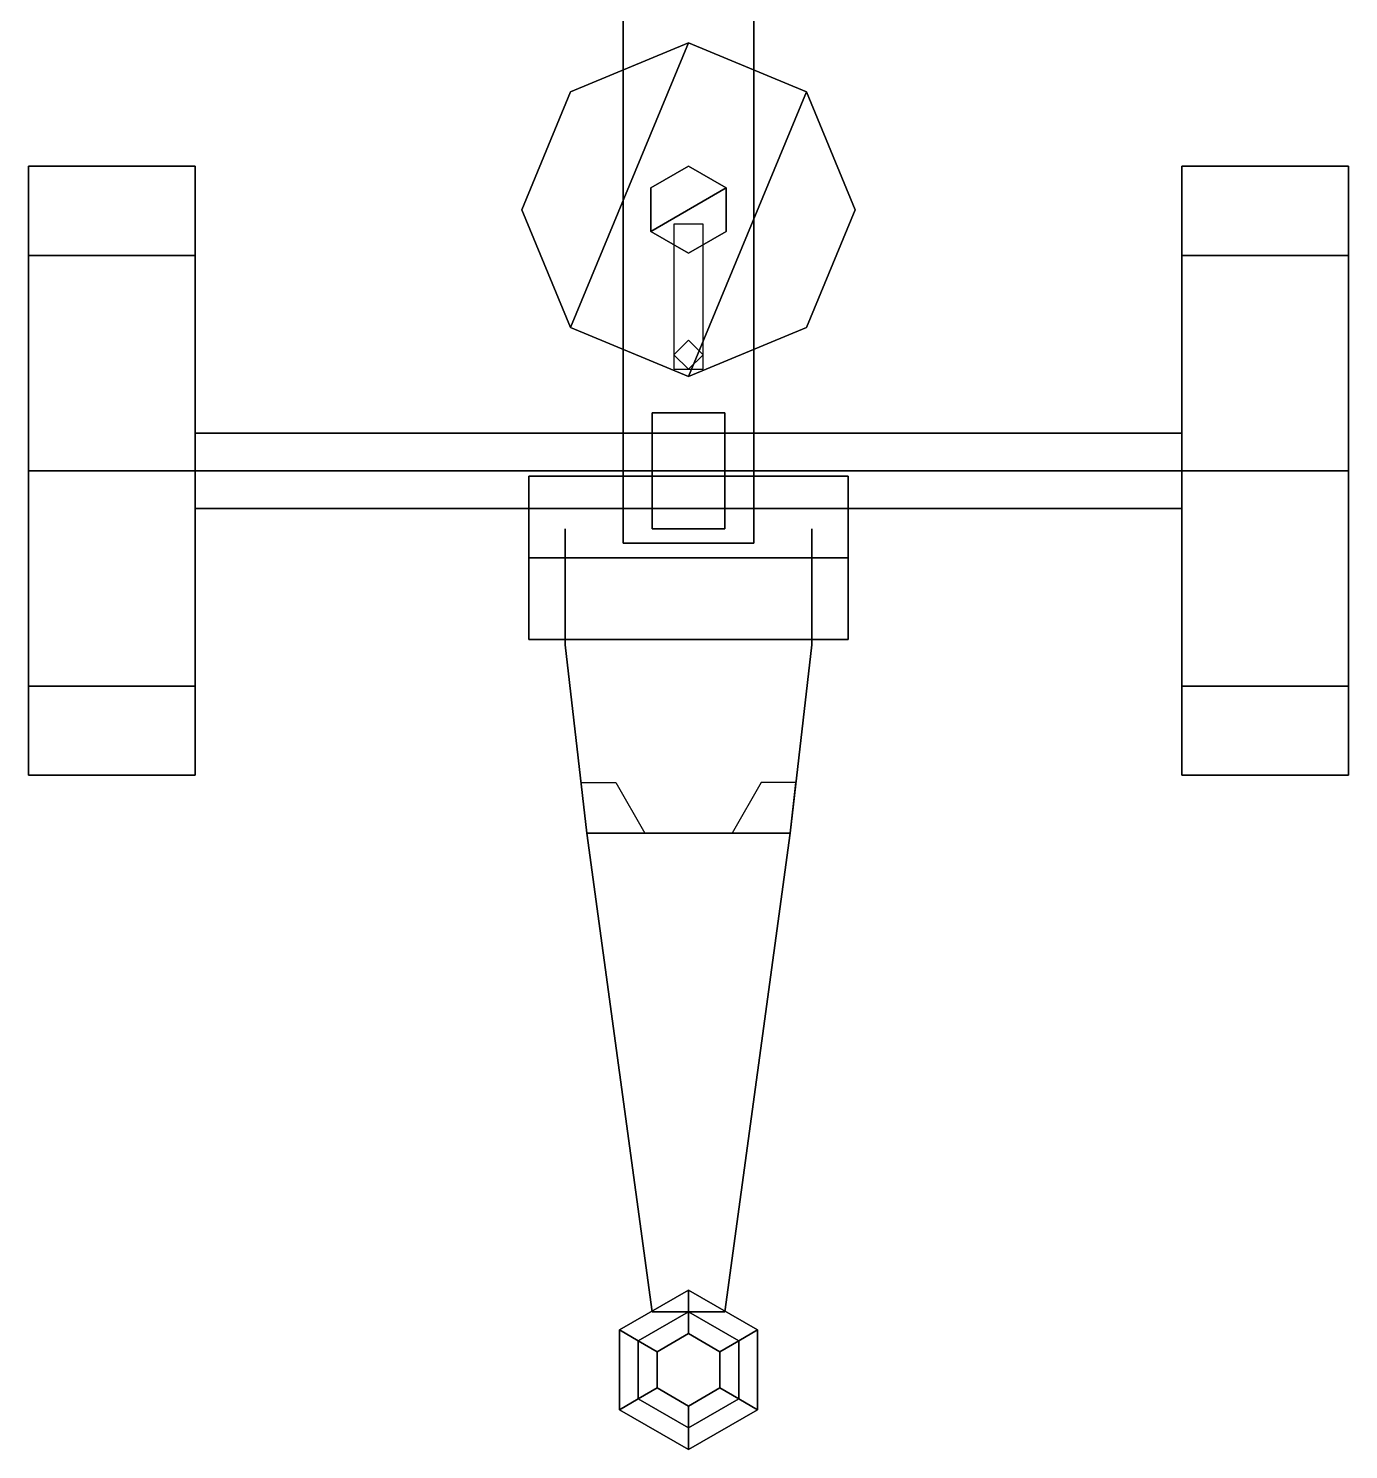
# Model space of a CAD drawing. Header units: millimetres. Extents: x -0.98 to 3.96, y -2.96 to 3.28.
# Drawn here: x -0.91 to 0.91, y -2.96 to -1 of the extents above; entities that cross this region are included whole.
import ezdxf

# ---------------------------------------------------------------- set-up
doc = ezdxf.new("R2010")
doc.units = ezdxf.units.MM
for name, color, linetype in [('support', 6, 'Continuous'), ('tow_attach', 4, 'Continuous'), ('wheels', 2, 'Continuous')]:
    doc.layers.add(name, color=color, linetype=linetype)

msp = doc.modelspace()

# ---------------------------------------------------------------- linework, layer by layer
for points in [[(-0.09, -1.71, 0.76), (-0.09, 1.84, 0.76), (-0.09, 1.84, 0.51), (-0.09, -1.71, 0.51)], [(0.09, -1.71, 0.51), (0.09, 1.84, 0.51), (0.09, 1.84, 0.76), (0.09, -1.71, 0.76)], [(0.09, 1.57, 0.76), (-0.09, 1.57, 0.76), (-0.09, -1.71, 0.76), (0.09, -1.71, 0.76)], [(-0.09, -1.71, 0.51), (-0.09, 1.57, 0.51), (0.09, 1.57, 0.51), (0.09, -1.71, 0.51)], [(-0.05, -1.53, 0.51), (-0.05, -1.53, 0.32), (-0.05, -1.69, 0.32), (-0.05, -1.69, 0.51)], [(0.05, -1.53, 0.51), (0.05, -1.53, 0.32), (-0.05, -1.53, 0.32), (-0.05, -1.53, 0.51)], [(-0.05, -1.69, 0.32), (-0.05, -1.53, 0.32), (0.05, -1.53, 0.32), (0.05, -1.69, 0.32)], [(0.05, -1.69, 0.32), (0.05, -1.53, 0.32), (0.05, -1.53, 0.51), (0.05, -1.69, 0.51)], [(-0.68, -1.61, 0.35), (-0.68, -1.558, 0.38), (0.68, -1.558, 0.38), (0.68, -1.61, 0.35)], [(-0.68, -1.558, 0.38), (-0.68, -1.558, 0.44), (0.68, -1.558, 0.44), (0.68, -1.558, 0.38)], [(-0.68, -1.558, 0.44), (-0.68, -1.61, 0.47), (0.68, -1.61, 0.47), (0.68, -1.558, 0.44)], [(-0.68, -1.61, 0.47), (-0.68, -1.662, 0.44), (0.68, -1.662, 0.44), (0.68, -1.61, 0.47)], [(-0.68, -1.662, 0.38), (-0.68, -1.61, 0.35), (0.68, -1.61, 0.35), (0.68, -1.662, 0.38)], [(-0.22, -1.73, 0.5), (-0.22, -1.6174, 0.565), (0.22, -1.6174, 0.565), (0.22, -1.73, 0.5)], [(-0.22, -1.6174, 0.565), (-0.22, -1.6174, 0.695), (0.22, -1.6174, 0.695), (0.22, -1.6174, 0.565)], [(-0.22, -1.6174, 0.695), (-0.22, -1.73, 0.76), (0.22, -1.73, 0.76), (0.22, -1.6174, 0.695)], [(-0.22, -1.8426, 0.565), (-0.22, -1.6174, 0.695), (-0.22, -1.6174, 0.565), (-0.22, -1.73, 0.5)], [(-0.22, -1.8426, 0.695), (-0.22, -1.73, 0.76), (-0.22, -1.6174, 0.695), (-0.22, -1.8426, 0.565)], [(0.22, -1.73, 0.5), (0.22, -1.6174, 0.565), (0.22, -1.6174, 0.695), (0.22, -1.8426, 0.565)], [(0.22, -1.8426, 0.565), (0.22, -1.6174, 0.695), (0.22, -1.73, 0.76), (0.22, -1.8426, 0.695)], [(-0.68, -1.662, 0.44), (-0.68, -1.662, 0.38), (0.68, -1.662, 0.38), (0.68, -1.662, 0.44)], [(-0.05, -1.69, 0.51), (-0.05, -1.69, 0.32), (0.05, -1.69, 0.32), (0.05, -1.69, 0.51)], [(0.09, -1.71, 0.76), (-0.09, -1.71, 0.76), (-0.09, -1.71, 0.51), (0.09, -1.71, 0.51)], [(-0.22, -1.73, 0.76), (-0.22, -1.8426, 0.695), (0.22, -1.8426, 0.695), (0.22, -1.73, 0.76)], [(-0.22, -1.8426, 0.565), (-0.22, -1.73, 0.5), (0.22, -1.73, 0.5), (0.22, -1.8426, 0.565)], [(-0.22, -1.8426, 0.695), (-0.22, -1.8426, 0.565), (0.22, -1.8426, 0.565), (0.22, -1.8426, 0.695)]]:
    msp.add_3dface(points)
at = {"layer": 'support'}
for points in [[(-0.1626, -1.4126, 0.49), (0, -1.02, 0.49), (-0.1626, -1.0874, 0.49), (-0.23, -1.25, 0.49)], [(-0.23, -1.25, 0.45), (-0.1626, -1.0874, 0.45), (0, -1.02, 0.45), (-0.1626, -1.4126, 0.45)], [(0, -1.02, 0.45), (-0.1626, -1.0874, 0.45), (-0.1626, -1.0874, 0.49), (0, -1.02, 0.49)], [(0, -1.48, 0.49), (0.1626, -1.0874, 0.49), (0, -1.02, 0.49), (-0.1626, -1.4126, 0.49)], [(-0.1626, -1.4126, 0.45), (0, -1.02, 0.45), (0.1626, -1.0874, 0.45), (0, -1.48, 0.45)], [(0.1626, -1.0874, 0.45), (0, -1.02, 0.45), (0, -1.02, 0.49), (0.1626, -1.0874, 0.49)], [(-0.1626, -1.0874, 0.45), (-0.23, -1.25, 0.45), (-0.23, -1.25, 0.49), (-0.1626, -1.0874, 0.49)], [(0.1626, -1.4126, 0.49), (0.23, -1.25, 0.49), (0.1626, -1.0874, 0.49), (0, -1.48, 0.49)], [(0, -1.48, 0.45), (0.1626, -1.0874, 0.45), (0.23, -1.25, 0.45), (0.1626, -1.4126, 0.45)], [(0.23, -1.25, 0.45), (0.1626, -1.0874, 0.45), (0.1626, -1.0874, 0.49), (0.23, -1.25, 0.49)], [(0, -1.19, 0.49), (-0.052, -1.22, 0.49), (-0.052, -1.22, 0.9), (0, -1.19, 0.9)], [(-0.052, -1.28, 0.9), (0.052, -1.22, 0.9), (0, -1.19, 0.9), (-0.052, -1.22, 0.9)], [(0.052, -1.22, 0.49), (0, -1.19, 0.49), (0, -1.19, 0.9), (0.052, -1.22, 0.9)], [(-0.052, -1.22, 0.49), (-0.052, -1.28, 0.49), (-0.052, -1.28, 0.9), (-0.052, -1.22, 0.9)], [(0, -1.31, 0.9), (0.052, -1.28, 0.9), (0.052, -1.22, 0.9), (-0.052, -1.28, 0.9)], [(0.052, -1.28, 0.49), (0.052, -1.22, 0.49), (0.052, -1.22, 0.9), (0.052, -1.28, 0.9)], [(-0.23, -1.25, 0.45), (-0.1626, -1.4126, 0.45), (-0.1626, -1.4126, 0.49), (-0.23, -1.25, 0.49)], [(0.1626, -1.4126, 0.45), (0.23, -1.25, 0.45), (0.23, -1.25, 0.49), (0.1626, -1.4126, 0.49)], [(-0.02, -1.47, 0.9), (0.02, -1.47, 0.9), (0.02, -1.27, 0.9), (-0.02, -1.27, 0.9)], [(-0.052, -1.28, 0.49), (0, -1.31, 0.49), (0, -1.31, 0.9), (-0.052, -1.28, 0.9)], [(0, -1.31, 0.49), (0.052, -1.28, 0.49), (0.052, -1.28, 0.9), (0, -1.31, 0.9)], [(-0.1626, -1.4126, 0.45), (0, -1.48, 0.45), (0, -1.48, 0.49), (-0.1626, -1.4126, 0.49)], [(0, -1.43, 0.9), (-0.02, -1.45, 0.9), (-0.02, -1.45, 1), (0, -1.43, 1)], [(0, -1.47, 1), (0.02, -1.45, 1), (0, -1.43, 1), (-0.02, -1.45, 1)], [(0, -1.48, 0.45), (0.1626, -1.4126, 0.45), (0.1626, -1.4126, 0.49), (0, -1.48, 0.49)], [(0.02, -1.45, 0.9), (0, -1.43, 0.9), (0, -1.43, 1), (0.02, -1.45, 1)], [(-0.02, -1.45, 0.9), (0, -1.47, 0.9), (0, -1.47, 1), (-0.02, -1.45, 1)], [(0, -1.47, 0.9), (0.02, -1.45, 0.9), (0.02, -1.45, 1), (0, -1.47, 1)]]:
    msp.add_3dface(points, dxfattribs=at)
at = {"layer": 'tow_attach'}
for points in [[(-0.17, -1.85, 0.48), (-0.17, -1.69, 0.48), (-0.17, -1.69, 0.54), (-0.17, -1.85, 0.54)], [(0.17, -1.85, 0.48), (0.17, -1.69, 0.48), (0.17, -1.69, 0.54), (0.17, -1.85, 0.54)], [(-0.14, -2.11, 0.48), (-0.17, -1.85, 0.48), (-0.17, -1.85, 0.54), (-0.14, -2.11, 0.54)], [(0.14, -2.11, 0.48), (0.17, -1.85, 0.48), (0.17, -1.85, 0.54), (0.14, -2.11, 0.54)], [(-0.1481, -2.04, 0.54), (-0.1, -2.04, 0.54), (-0.06, -2.11, 0.54), (-0.14, -2.11, 0.54)], [(0.1481, -2.04, 0.54), (0.1, -2.04, 0.54), (0.06, -2.11, 0.54), (0.14, -2.11, 0.54)], [(0.14, -2.11, 0.48), (-0.14, -2.11, 0.48), (-0.14, -2.11, 0.54), (0.14, -2.11, 0.54)], [(0.14, -2.11, 0.54), (-0.14, -2.11, 0.54), (-0.05, -2.77, 0.54), (0.05, -2.77, 0.54)], [(-0.05, -2.77, 0.48), (-0.14, -2.11, 0.48), (0.14, -2.11, 0.48), (0.05, -2.77, 0.48)], [(-0.05, -2.77, 0.54), (-0.14, -2.11, 0.54), (-0.14, -2.11, 0.48), (-0.05, -2.77, 0.48)], [(0.05, -2.77, 0.48), (0.14, -2.11, 0.48), (0.14, -2.11, 0.54), (0.05, -2.77, 0.54)], [(0, -2.77, 0.54), (0, -2.74, 0.51), (-0.0953, -2.795, 0.51), (-0.0693, -2.81, 0.54)], [(0, -2.74, 0.51), (0, -2.77, 0.48), (-0.0693, -2.81, 0.48), (-0.0953, -2.795, 0.51)], [(0.0693, -2.81, 0.54), (0.0953, -2.795, 0.51), (0, -2.74, 0.51), (0, -2.77, 0.54)], [(0.0953, -2.795, 0.51), (0.0693, -2.81, 0.48), (0, -2.77, 0.48), (0, -2.74, 0.51)], [(0, -2.77, 0.48), (0, -2.8, 0.51), (-0.0433, -2.825, 0.51), (-0.0693, -2.81, 0.48)], [(0, -2.8, 0.51), (0, -2.77, 0.54), (-0.0693, -2.81, 0.54), (-0.0433, -2.825, 0.51)], [(0.05, -2.77, 0.54), (-0.05, -2.77, 0.54), (-0.05, -2.77, 0.48), (0.05, -2.77, 0.48)], [(0.0693, -2.81, 0.48), (0.0433, -2.825, 0.51), (0, -2.8, 0.51), (0, -2.77, 0.48)], [(0.0433, -2.825, 0.51), (0.0693, -2.81, 0.54), (0, -2.77, 0.54), (0, -2.8, 0.51)], [(-0.0693, -2.81, 0.54), (-0.0953, -2.795, 0.51), (-0.0953, -2.905, 0.51), (-0.0693, -2.89, 0.54)], [(-0.0953, -2.795, 0.51), (-0.0693, -2.81, 0.48), (-0.0693, -2.89, 0.48), (-0.0953, -2.905, 0.51)], [(0.0693, -2.89, 0.54), (0.0953, -2.905, 0.51), (0.0953, -2.795, 0.51), (0.0693, -2.81, 0.54)], [(0.0953, -2.905, 0.51), (0.0693, -2.89, 0.48), (0.0693, -2.81, 0.48), (0.0953, -2.795, 0.51)], [(-0.0693, -2.81, 0.48), (-0.0433, -2.825, 0.51), (-0.0433, -2.875, 0.51), (-0.0693, -2.89, 0.48)], [(-0.0433, -2.825, 0.51), (-0.0693, -2.81, 0.54), (-0.0693, -2.89, 0.54), (-0.0433, -2.875, 0.51)], [(0.0693, -2.89, 0.48), (0.0433, -2.875, 0.51), (0.0433, -2.825, 0.51), (0.0693, -2.81, 0.48)], [(0.0433, -2.875, 0.51), (0.0693, -2.89, 0.54), (0.0693, -2.81, 0.54), (0.0433, -2.825, 0.51)], [(-0.0693, -2.89, 0.48), (-0.0433, -2.875, 0.51), (0, -2.9, 0.51), (0, -2.93, 0.48)], [(-0.0433, -2.875, 0.51), (-0.0693, -2.89, 0.54), (0, -2.93, 0.54), (0, -2.9, 0.51)], [(0, -2.93, 0.48), (0, -2.9, 0.51), (0.0433, -2.875, 0.51), (0.0693, -2.89, 0.48)], [(0, -2.9, 0.51), (0, -2.93, 0.54), (0.0693, -2.89, 0.54), (0.0433, -2.875, 0.51)], [(-0.0693, -2.89, 0.54), (-0.0953, -2.905, 0.51), (0, -2.96, 0.51), (0, -2.93, 0.54)], [(-0.0953, -2.905, 0.51), (-0.0693, -2.89, 0.48), (0, -2.93, 0.48), (0, -2.96, 0.51)], [(0, -2.93, 0.54), (0, -2.96, 0.51), (0.0953, -2.905, 0.51), (0.0693, -2.89, 0.54)], [(0, -2.96, 0.51), (0, -2.93, 0.48), (0.0693, -2.89, 0.48), (0.0953, -2.905, 0.51)]]:
    msp.add_3dface(points, dxfattribs=at)
at = {"layer": 'wheels'}
for points in [[(-0.91, -1.313, 0.113), (-0.91, -1.61, 0.83), (-0.91, -1.313, 0.707), (-0.91, -1.19, 0.41)], [(-0.91, -1.19, 0.41), (-0.91, -1.313, 0.707), (-0.68, -1.313, 0.707), (-0.68, -1.19, 0.41)], [(-0.91, -1.313, 0.113), (-0.91, -1.19, 0.41), (-0.68, -1.19, 0.41), (-0.68, -1.313, 0.113)], [(-0.68, -1.19, 0.41), (-0.68, -1.907, 0.707), (-0.68, -2.03, 0.41), (-0.68, -1.313, 0.113)], [(-0.68, -1.313, 0.707), (-0.68, -1.61, 0.83), (-0.68, -1.907, 0.707), (-0.68, -1.19, 0.41)], [(0.68, -1.19, 0.41), (0.68, -1.313, 0.707), (0.91, -1.313, 0.707), (0.91, -1.19, 0.41)], [(0.68, -1.313, 0.113), (0.68, -1.19, 0.41), (0.91, -1.19, 0.41), (0.91, -1.313, 0.113)], [(0.68, -1.313, 0.113), (0.68, -1.61, 0.83), (0.68, -1.313, 0.707), (0.68, -1.19, 0.41)], [(0.91, -1.313, 0.707), (0.91, -1.61, 0.83), (0.91, -1.907, 0.707), (0.91, -1.19, 0.41)], [(0.91, -1.19, 0.41), (0.91, -1.907, 0.707), (0.91, -2.03, 0.41), (0.91, -1.313, 0.113)], [(-0.91, -1.61, -0.01), (-0.91, -1.907, 0.707), (-0.91, -1.61, 0.83), (-0.91, -1.313, 0.113)], [(-0.91, -1.61, -0.01), (-0.91, -1.313, 0.113), (-0.68, -1.313, 0.113), (-0.68, -1.61, -0.01)], [(-0.91, -1.313, 0.707), (-0.91, -1.61, 0.83), (-0.68, -1.61, 0.83), (-0.68, -1.313, 0.707)], [(-0.68, -1.313, 0.113), (-0.68, -2.03, 0.41), (-0.68, -1.907, 0.113), (-0.68, -1.61, -0.01)], [(0.68, -1.313, 0.707), (0.68, -1.61, 0.83), (0.91, -1.61, 0.83), (0.91, -1.313, 0.707)], [(0.68, -1.61, -0.01), (0.68, -1.313, 0.113), (0.91, -1.313, 0.113), (0.91, -1.61, -0.01)], [(0.68, -1.61, -0.01), (0.68, -1.907, 0.707), (0.68, -1.61, 0.83), (0.68, -1.313, 0.113)], [(0.91, -1.313, 0.113), (0.91, -2.03, 0.41), (0.91, -1.907, 0.113), (0.91, -1.61, -0.01)], [(-0.91, -1.907, 0.113), (-0.91, -2.03, 0.41), (-0.91, -1.907, 0.707), (-0.91, -1.61, -0.01)], [(-0.91, -1.907, 0.113), (-0.91, -1.61, -0.01), (-0.68, -1.61, -0.01), (-0.68, -1.907, 0.113)], [(-0.91, -1.61, 0.83), (-0.91, -1.907, 0.707), (-0.68, -1.907, 0.707), (-0.68, -1.61, 0.83)], [(0.68, -1.61, 0.83), (0.68, -1.907, 0.707), (0.91, -1.907, 0.707), (0.91, -1.61, 0.83)], [(0.68, -1.907, 0.113), (0.68, -1.61, -0.01), (0.91, -1.61, -0.01), (0.91, -1.907, 0.113)], [(0.68, -1.907, 0.113), (0.68, -2.03, 0.41), (0.68, -1.907, 0.707), (0.68, -1.61, -0.01)], [(-0.91, -1.907, 0.707), (-0.91, -2.03, 0.41), (-0.68, -2.03, 0.41), (-0.68, -1.907, 0.707)], [(-0.91, -2.03, 0.41), (-0.91, -1.907, 0.113), (-0.68, -1.907, 0.113), (-0.68, -2.03, 0.41)], [(0.68, -1.907, 0.707), (0.68, -2.03, 0.41), (0.91, -2.03, 0.41), (0.91, -1.907, 0.707)], [(0.68, -2.03, 0.41), (0.68, -1.907, 0.113), (0.91, -1.907, 0.113), (0.91, -2.03, 0.41)]]:
    msp.add_3dface(points, dxfattribs=at)

doc.saveas('drawing.dxf')
